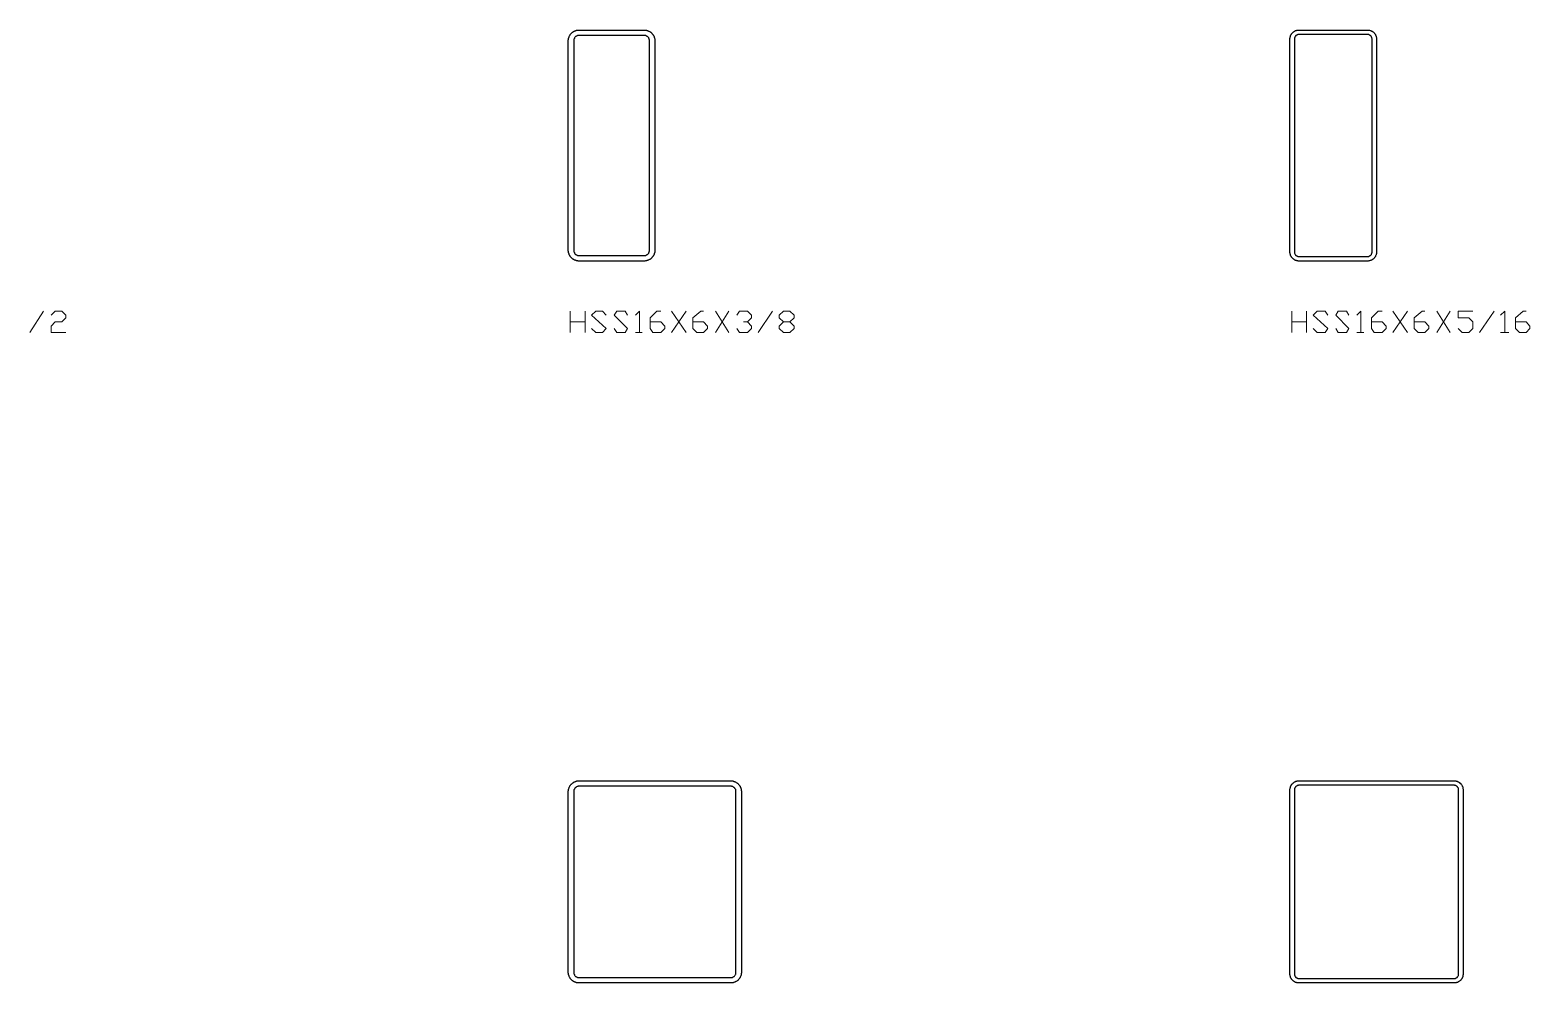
# Model space of a CAD drawing. Header units: inches. Extents: x 0 to 975, y -1305 to 34.
# Drawn here: x 112.7 to 216.6, y -450 to -384 of the extents above; entities that cross this region are included whole.
import ezdxf

# ---------------------------------------------------------------- set-up
doc = ezdxf.new("R2010")
doc.units = ezdxf.units.IN
doc.header["$MEASUREMENT"] = 0
doc.layers.add('AISC_STEEL', color=7, linetype='Continuous')

msp = doc.modelspace()

# ---------------------------------------------------------------- linework, layer by layer
at = {"color": 3, "lineweight": 0}
for p, q in [((112.7, -404.96), (113.63, -403.48)), ((150.14, -404.96), (150.14, -403.48)), ((150.14, -404.22), (151.16, -404.22)), ((151.16, -403.48), (151.16, -404.96)), ((157.15, -403.48), (158.17, -404.96)), ((157.15, -404.96), (158.17, -403.48)), ((160.2, -403.48), (161.12, -404.96)), ((160.2, -404.96), (161.12, -403.48)), ((163.15, -404.96), (164.16, -403.48)), ((200.13, -404.96), (200.13, -403.48)), ((200.13, -404.22), (201.14, -404.22)), ((201.14, -403.48), (201.14, -404.96)), ((207.13, -403.48), (208.15, -404.96)), ((207.13, -404.96), (208.15, -403.48)), ((210.18, -403.48), (211.1, -404.96)), ((210.18, -404.96), (211.1, -403.48)), ((213.13, -404.96), (214.14, -403.48)), ((154.66, -404.96), (155.12, -404.96)), ((204.64, -404.96), (205.11, -404.96)), ((214.6, -404.96), (215.16, -404.96))]:
    msp.add_line(p, q, dxfattribs=at)
for points in [[(114.18, -403.76), (114.46, -403.48), (114.92, -403.48), (115.19, -403.76), (115.19, -403.94), (114.92, -404.22), (114.46, -404.22), (114.18, -404.5), (114.18, -404.96), (115.19, -404.96)], [(151.62, -404.68), (151.9, -404.96), (152.36, -404.96), (152.63, -404.68), (151.62, -403.76), (151.9, -403.48), (152.36, -403.48), (152.63, -403.76)], [(153.19, -404.68), (153.37, -404.96), (153.93, -404.96), (154.11, -404.68), (153.19, -403.76), (153.37, -403.48), (153.93, -403.48), (154.11, -403.76)], [(154.66, -403.76), (154.94, -403.48), (154.94, -404.96)], [(155.68, -404.22), (156.42, -404.22), (156.69, -404.5), (156.69, -404.68), (156.42, -404.96), (155.86, -404.96), (155.68, -404.68), (155.68, -403.94), (156.14, -403.48), (156.42, -403.48)], [(158.63, -404.22), (159.37, -404.22), (159.64, -404.5), (159.64, -404.68), (159.37, -404.96), (158.91, -404.96), (158.63, -404.68), (158.63, -403.94), (159.18, -403.48), (159.37, -403.48)], [(161.67, -403.76), (161.86, -403.48), (162.41, -403.48), (162.69, -403.76), (162.69, -403.94), (162.41, -404.22), (162.13, -404.22)], [(162.41, -404.22), (162.69, -404.5), (162.69, -404.68), (162.41, -404.96), (161.86, -404.96), (161.67, -404.68)], [(165.36, -404.22), (165.64, -404.5), (165.64, -404.68), (165.36, -404.96), (164.9, -404.96), (164.62, -404.68), (164.62, -404.5), (164.9, -404.22), (165.36, -404.22), (165.64, -403.94), (165.64, -403.76), (165.36, -403.48), (164.9, -403.48), (164.62, -403.76), (164.62, -403.94), (164.9, -404.22)], [(201.6, -404.68), (201.88, -404.96), (202.43, -404.96), (202.62, -404.68), (201.6, -403.76), (201.88, -403.48), (202.43, -403.48), (202.62, -403.76)], [(203.17, -404.68), (203.35, -404.96), (203.91, -404.96), (204.09, -404.68), (203.17, -403.76), (203.35, -403.48), (203.91, -403.48), (204.09, -403.76)], [(204.64, -403.76), (204.92, -403.48), (204.92, -404.96)], [(205.66, -404.22), (206.4, -404.22), (206.67, -404.5), (206.67, -404.68), (206.4, -404.96), (205.84, -404.96), (205.66, -404.68), (205.66, -403.94), (206.12, -403.48), (206.4, -403.48)], [(208.61, -404.22), (209.35, -404.22), (209.62, -404.5), (209.62, -404.68), (209.35, -404.96), (208.89, -404.96), (208.61, -404.68), (208.61, -403.94), (209.16, -403.48), (209.35, -403.48)], [(211.65, -404.68), (211.93, -404.96), (212.39, -404.96), (212.67, -404.68), (212.67, -404.22), (212.39, -403.94), (211.65, -403.94), (211.65, -403.48), (212.67, -403.48)], [(214.6, -403.76), (214.88, -403.48), (214.88, -404.96)], [(215.62, -404.22), (216.36, -404.22), (216.63, -404.5), (216.63, -404.68), (216.36, -404.96), (215.9, -404.96), (215.62, -404.68), (215.62, -403.94), (216.17, -403.48), (216.36, -403.48)]]:
    msp.add_lwpolyline(points, dxfattribs=at)
at = {"layer": 'AISC_STEEL'}
for points in [[(155.25, -384), (155.28, -384), (155.31, -384), (155.34, -384.01), (155.37, -384.01), (155.4, -384.01), (155.43, -384.02), (155.45, -384.03), (155.48, -384.04), (155.51, -384.05), (155.54, -384.06), (155.56, -384.07), (155.59, -384.08), (155.62, -384.1), (155.64, -384.11), (155.67, -384.13), (155.69, -384.14), (155.71, -384.16), (155.74, -384.18), (155.76, -384.2), (155.78, -384.22), (155.8, -384.24), (155.82, -384.26), (155.84, -384.29), (155.86, -384.31), (155.87, -384.33), (155.89, -384.36), (155.9, -384.38), (155.92, -384.41), (155.93, -384.44), (155.94, -384.46), (155.95, -384.49), (155.96, -384.52), (155.97, -384.55), (155.98, -384.57), (155.99, -384.6), (155.99, -384.63), (155.99, -384.66), (156, -384.69), (156, -384.72), (156, -384.75), (156, -399.25), (156, -399.28), (156, -399.31), (155.99, -399.34), (155.99, -399.37), (155.99, -399.4), (155.98, -399.43), (155.97, -399.45), (155.96, -399.48), (155.95, -399.51), (155.94, -399.54), (155.93, -399.56), (155.92, -399.59), (155.9, -399.62), (155.89, -399.64), (155.87, -399.67), (155.86, -399.69), (155.84, -399.71), (155.82, -399.74), (155.8, -399.76), (155.78, -399.78), (155.76, -399.8), (155.74, -399.82), (155.71, -399.84), (155.69, -399.86), (155.67, -399.87), (155.64, -399.89), (155.62, -399.9), (155.59, -399.92), (155.56, -399.93), (155.54, -399.94), (155.51, -399.95), (155.48, -399.96), (155.45, -399.97), (155.43, -399.98), (155.4, -399.99), (155.37, -399.99), (155.34, -399.99), (155.31, -400), (155.28, -400), (155.25, -400), (150.75, -400), (150.72, -400), (150.69, -400), (150.66, -399.99), (150.63, -399.99), (150.6, -399.99), (150.57, -399.98), (150.55, -399.97), (150.52, -399.96), (150.49, -399.95), (150.46, -399.94), (150.44, -399.93), (150.41, -399.92), (150.38, -399.9), (150.36, -399.89), (150.33, -399.87), (150.31, -399.86), (150.29, -399.84), (150.26, -399.82), (150.24, -399.8), (150.22, -399.78), (150.2, -399.76), (150.18, -399.74), (150.16, -399.71), (150.14, -399.69), (150.13, -399.67), (150.11, -399.64), (150.1, -399.62), (150.08, -399.59), (150.07, -399.56), (150.06, -399.54), (150.05, -399.51), (150.04, -399.48), (150.03, -399.45), (150.02, -399.43), (150.01, -399.4), (150.01, -399.37), (150.01, -399.34), (150, -399.31), (150, -399.28), (150, -399.25), (150, -384.75), (150, -384.72), (150, -384.69), (150.01, -384.66), (150.01, -384.63), (150.01, -384.6), (150.02, -384.57), (150.03, -384.55), (150.04, -384.52), (150.05, -384.49), (150.06, -384.46), (150.07, -384.44), (150.08, -384.41), (150.1, -384.38), (150.11, -384.36), (150.13, -384.33), (150.14, -384.31), (150.16, -384.29), (150.18, -384.26), (150.2, -384.24), (150.22, -384.22), (150.24, -384.2), (150.26, -384.18), (150.29, -384.16), (150.31, -384.14), (150.33, -384.13), (150.36, -384.11), (150.38, -384.1), (150.41, -384.08), (150.44, -384.07), (150.46, -384.06), (150.49, -384.05), (150.52, -384.04), (150.55, -384.03), (150.57, -384.02), (150.6, -384.01), (150.63, -384.01), (150.66, -384.01), (150.69, -384), (150.72, -384), (150.75, -384)], [(150.75, -384.38), (150.72, -384.38), (150.69, -384.38), (150.66, -384.39), (150.63, -384.39), (150.61, -384.4), (150.58, -384.42), (150.55, -384.43), (150.53, -384.45), (150.51, -384.46), (150.48, -384.48), (150.46, -384.51), (150.45, -384.53), (150.43, -384.55), (150.42, -384.58), (150.4, -384.61), (150.39, -384.63), (150.39, -384.66), (150.38, -384.69), (150.38, -384.72), (150.38, -384.75), (150.38, -399.25), (150.38, -399.28), (150.38, -399.31), (150.39, -399.34), (150.39, -399.37), (150.4, -399.39), (150.42, -399.42), (150.43, -399.45), (150.45, -399.47), (150.46, -399.49), (150.48, -399.52), (150.51, -399.54), (150.53, -399.55), (150.55, -399.57), (150.58, -399.58), (150.61, -399.6), (150.63, -399.61), (150.66, -399.61), (150.69, -399.62), (150.72, -399.62), (150.75, -399.62), (155.25, -399.62), (155.28, -399.62), (155.31, -399.62), (155.34, -399.61), (155.37, -399.61), (155.39, -399.6), (155.42, -399.58), (155.45, -399.57), (155.47, -399.55), (155.49, -399.54), (155.52, -399.52), (155.54, -399.49), (155.55, -399.47), (155.57, -399.45), (155.58, -399.42), (155.6, -399.39), (155.61, -399.37), (155.61, -399.34), (155.62, -399.31), (155.62, -399.28), (155.62, -399.25), (155.62, -384.75), (155.62, -384.72), (155.62, -384.69), (155.61, -384.66), (155.61, -384.63), (155.6, -384.61), (155.58, -384.58), (155.57, -384.55), (155.55, -384.53), (155.54, -384.51), (155.52, -384.48), (155.49, -384.46), (155.47, -384.45), (155.45, -384.43), (155.42, -384.42), (155.39, -384.4), (155.37, -384.39), (155.34, -384.39), (155.31, -384.38), (155.28, -384.38), (155.25, -384.38)], [(205.38, -384), (205.4, -384), (205.43, -384), (205.46, -384.01), (205.49, -384.01), (205.52, -384.02), (205.55, -384.03), (205.58, -384.03), (205.61, -384.04), (205.63, -384.06), (205.66, -384.07), (205.69, -384.08), (205.71, -384.1), (205.74, -384.12), (205.76, -384.13), (205.78, -384.15), (205.81, -384.17), (205.83, -384.19), (205.85, -384.22), (205.87, -384.24), (205.88, -384.26), (205.9, -384.29), (205.92, -384.31), (205.93, -384.34), (205.94, -384.37), (205.96, -384.39), (205.97, -384.42), (205.97, -384.45), (205.98, -384.48), (205.99, -384.51), (205.99, -384.54), (206, -384.57), (206, -384.6), (206, -384.62), (206, -399.38), (206, -399.4), (206, -399.43), (205.99, -399.46), (205.99, -399.49), (205.98, -399.52), (205.97, -399.55), (205.97, -399.58), (205.96, -399.61), (205.94, -399.63), (205.93, -399.66), (205.92, -399.69), (205.9, -399.71), (205.88, -399.74), (205.87, -399.76), (205.85, -399.78), (205.83, -399.81), (205.81, -399.83), (205.78, -399.85), (205.76, -399.87), (205.74, -399.88), (205.71, -399.9), (205.69, -399.92), (205.66, -399.93), (205.63, -399.94), (205.61, -399.96), (205.58, -399.97), (205.55, -399.97), (205.52, -399.98), (205.49, -399.99), (205.46, -399.99), (205.43, -400), (205.4, -400), (205.38, -400), (200.62, -400), (200.6, -400), (200.57, -400), (200.54, -399.99), (200.51, -399.99), (200.48, -399.98), (200.45, -399.97), (200.42, -399.97), (200.39, -399.96), (200.37, -399.94), (200.34, -399.93), (200.31, -399.92), (200.29, -399.9), (200.26, -399.88), (200.24, -399.87), (200.22, -399.85), (200.19, -399.83), (200.17, -399.81), (200.15, -399.78), (200.13, -399.76), (200.12, -399.74), (200.1, -399.71), (200.08, -399.69), (200.07, -399.66), (200.06, -399.63), (200.04, -399.61), (200.03, -399.58), (200.03, -399.55), (200.02, -399.52), (200.01, -399.49), (200.01, -399.46), (200, -399.43), (200, -399.4), (200, -399.38), (200, -384.62), (200, -384.6), (200, -384.57), (200.01, -384.54), (200.01, -384.51), (200.02, -384.48), (200.03, -384.45), (200.03, -384.42), (200.04, -384.39), (200.06, -384.37), (200.07, -384.34), (200.08, -384.31), (200.1, -384.29), (200.12, -384.26), (200.13, -384.24), (200.15, -384.22), (200.17, -384.19), (200.19, -384.17), (200.22, -384.15), (200.24, -384.13), (200.26, -384.12), (200.29, -384.1), (200.31, -384.08), (200.34, -384.07), (200.37, -384.06), (200.39, -384.04), (200.42, -384.03), (200.45, -384.03), (200.48, -384.02), (200.51, -384.01), (200.54, -384.01), (200.57, -384), (200.6, -384), (200.62, -384)], [(200.62, -384.31), (200.6, -384.31), (200.57, -384.32), (200.54, -384.32), (200.51, -384.33), (200.49, -384.35), (200.46, -384.36), (200.44, -384.38), (200.41, -384.39), (200.39, -384.41), (200.38, -384.44), (200.36, -384.46), (200.35, -384.49), (200.33, -384.51), (200.32, -384.54), (200.32, -384.57), (200.31, -384.6), (200.31, -384.62), (200.31, -399.38), (200.31, -399.4), (200.32, -399.43), (200.32, -399.46), (200.33, -399.49), (200.35, -399.51), (200.36, -399.54), (200.38, -399.56), (200.39, -399.59), (200.41, -399.61), (200.44, -399.62), (200.46, -399.64), (200.49, -399.65), (200.51, -399.67), (200.54, -399.68), (200.57, -399.68), (200.6, -399.69), (200.62, -399.69), (205.38, -399.69), (205.4, -399.69), (205.43, -399.68), (205.46, -399.68), (205.49, -399.67), (205.51, -399.65), (205.54, -399.64), (205.56, -399.62), (205.59, -399.61), (205.61, -399.59), (205.62, -399.56), (205.64, -399.54), (205.65, -399.51), (205.67, -399.49), (205.68, -399.46), (205.68, -399.43), (205.69, -399.4), (205.69, -399.38), (205.69, -384.62), (205.69, -384.6), (205.68, -384.57), (205.68, -384.54), (205.67, -384.51), (205.65, -384.49), (205.64, -384.46), (205.62, -384.44), (205.61, -384.41), (205.59, -384.39), (205.56, -384.38), (205.54, -384.36), (205.51, -384.35), (205.49, -384.33), (205.46, -384.32), (205.43, -384.32), (205.4, -384.31), (205.38, -384.31)], [(161.25, -436), (161.28, -436), (161.31, -436), (161.34, -436.01), (161.37, -436.01), (161.4, -436.01), (161.43, -436.02), (161.45, -436.03), (161.48, -436.04), (161.51, -436.05), (161.54, -436.06), (161.56, -436.07), (161.59, -436.08), (161.62, -436.1), (161.64, -436.11), (161.67, -436.13), (161.69, -436.14), (161.71, -436.16), (161.74, -436.18), (161.76, -436.2), (161.78, -436.22), (161.8, -436.24), (161.82, -436.26), (161.84, -436.29), (161.86, -436.31), (161.87, -436.33), (161.89, -436.36), (161.9, -436.38), (161.92, -436.41), (161.93, -436.44), (161.94, -436.46), (161.95, -436.49), (161.96, -436.52), (161.97, -436.55), (161.98, -436.57), (161.99, -436.6), (161.99, -436.63), (161.99, -436.66), (162, -436.69), (162, -436.72), (162, -436.75), (162, -449.25), (162, -449.28), (162, -449.31), (161.99, -449.34), (161.99, -449.37), (161.99, -449.4), (161.98, -449.43), (161.97, -449.45), (161.96, -449.48), (161.95, -449.51), (161.94, -449.54), (161.93, -449.56), (161.92, -449.59), (161.9, -449.62), (161.89, -449.64), (161.87, -449.67), (161.86, -449.69), (161.84, -449.71), (161.82, -449.74), (161.8, -449.76), (161.78, -449.78), (161.76, -449.8), (161.74, -449.82), (161.71, -449.84), (161.69, -449.86), (161.67, -449.87), (161.64, -449.89), (161.62, -449.9), (161.59, -449.92), (161.56, -449.93), (161.54, -449.94), (161.51, -449.95), (161.48, -449.96), (161.45, -449.97), (161.43, -449.98), (161.4, -449.99), (161.37, -449.99), (161.34, -449.99), (161.31, -450), (161.28, -450), (161.25, -450), (150.75, -450), (150.72, -450), (150.69, -450), (150.66, -449.99), (150.63, -449.99), (150.6, -449.99), (150.57, -449.98), (150.55, -449.97), (150.52, -449.96), (150.49, -449.95), (150.46, -449.94), (150.44, -449.93), (150.41, -449.92), (150.38, -449.9), (150.36, -449.89), (150.33, -449.87), (150.31, -449.86), (150.29, -449.84), (150.26, -449.82), (150.24, -449.8), (150.22, -449.78), (150.2, -449.76), (150.18, -449.74), (150.16, -449.71), (150.14, -449.69), (150.13, -449.67), (150.11, -449.64), (150.1, -449.62), (150.08, -449.59), (150.07, -449.56), (150.06, -449.54), (150.05, -449.51), (150.04, -449.48), (150.03, -449.45), (150.02, -449.43), (150.01, -449.4), (150.01, -449.37), (150.01, -449.34), (150, -449.31), (150, -449.28), (150, -449.25), (150, -436.75), (150, -436.72), (150, -436.69), (150.01, -436.66), (150.01, -436.63), (150.01, -436.6), (150.02, -436.57), (150.03, -436.55), (150.04, -436.52), (150.05, -436.49), (150.06, -436.46), (150.07, -436.44), (150.08, -436.41), (150.1, -436.38), (150.11, -436.36), (150.13, -436.33), (150.14, -436.31), (150.16, -436.29), (150.18, -436.26), (150.2, -436.24), (150.22, -436.22), (150.24, -436.2), (150.26, -436.18), (150.29, -436.16), (150.31, -436.14), (150.33, -436.13), (150.36, -436.11), (150.38, -436.1), (150.41, -436.08), (150.44, -436.07), (150.46, -436.06), (150.49, -436.05), (150.52, -436.04), (150.55, -436.03), (150.57, -436.02), (150.6, -436.01), (150.63, -436.01), (150.66, -436.01), (150.69, -436), (150.72, -436), (150.75, -436)], [(150.75, -436.38), (150.72, -436.38), (150.69, -436.38), (150.66, -436.39), (150.63, -436.39), (150.61, -436.4), (150.58, -436.42), (150.55, -436.43), (150.53, -436.45), (150.51, -436.46), (150.48, -436.48), (150.46, -436.51), (150.45, -436.53), (150.43, -436.55), (150.42, -436.58), (150.4, -436.61), (150.39, -436.63), (150.39, -436.66), (150.38, -436.69), (150.38, -436.72), (150.38, -436.75), (150.38, -449.25), (150.38, -449.28), (150.38, -449.31), (150.39, -449.34), (150.39, -449.37), (150.4, -449.39), (150.42, -449.42), (150.43, -449.45), (150.45, -449.47), (150.46, -449.49), (150.48, -449.52), (150.51, -449.54), (150.53, -449.55), (150.55, -449.57), (150.58, -449.58), (150.61, -449.6), (150.63, -449.61), (150.66, -449.61), (150.69, -449.62), (150.72, -449.62), (150.75, -449.62), (161.25, -449.62), (161.28, -449.62), (161.31, -449.62), (161.34, -449.61), (161.37, -449.61), (161.39, -449.6), (161.42, -449.58), (161.45, -449.57), (161.47, -449.55), (161.49, -449.54), (161.52, -449.52), (161.54, -449.49), (161.55, -449.47), (161.57, -449.45), (161.58, -449.42), (161.6, -449.39), (161.61, -449.37), (161.61, -449.34), (161.62, -449.31), (161.62, -449.28), (161.62, -449.25), (161.62, -436.75), (161.62, -436.72), (161.62, -436.69), (161.61, -436.66), (161.61, -436.63), (161.6, -436.61), (161.58, -436.58), (161.57, -436.55), (161.55, -436.53), (161.54, -436.51), (161.52, -436.48), (161.49, -436.46), (161.47, -436.45), (161.45, -436.43), (161.42, -436.42), (161.39, -436.4), (161.37, -436.39), (161.34, -436.39), (161.31, -436.38), (161.28, -436.38), (161.25, -436.38)], [(211.38, -436), (211.4, -436), (211.43, -436), (211.46, -436.01), (211.49, -436.01), (211.52, -436.02), (211.55, -436.03), (211.58, -436.03), (211.61, -436.04), (211.63, -436.06), (211.66, -436.07), (211.69, -436.08), (211.71, -436.1), (211.74, -436.12), (211.76, -436.13), (211.78, -436.15), (211.81, -436.17), (211.83, -436.19), (211.85, -436.22), (211.87, -436.24), (211.88, -436.26), (211.9, -436.29), (211.92, -436.31), (211.93, -436.34), (211.94, -436.37), (211.96, -436.39), (211.97, -436.42), (211.97, -436.45), (211.98, -436.48), (211.99, -436.51), (211.99, -436.54), (212, -436.57), (212, -436.6), (212, -436.62), (212, -449.38), (212, -449.4), (212, -449.43), (211.99, -449.46), (211.99, -449.49), (211.98, -449.52), (211.97, -449.55), (211.97, -449.58), (211.96, -449.61), (211.94, -449.63), (211.93, -449.66), (211.92, -449.69), (211.9, -449.71), (211.88, -449.74), (211.87, -449.76), (211.85, -449.78), (211.83, -449.81), (211.81, -449.83), (211.78, -449.85), (211.76, -449.87), (211.74, -449.88), (211.71, -449.9), (211.69, -449.92), (211.66, -449.93), (211.63, -449.94), (211.61, -449.96), (211.58, -449.97), (211.55, -449.97), (211.52, -449.98), (211.49, -449.99), (211.46, -449.99), (211.43, -450), (211.4, -450), (211.38, -450), (200.62, -450), (200.6, -450), (200.57, -450), (200.54, -449.99), (200.51, -449.99), (200.48, -449.98), (200.45, -449.97), (200.42, -449.97), (200.39, -449.96), (200.37, -449.94), (200.34, -449.93), (200.31, -449.92), (200.29, -449.9), (200.26, -449.88), (200.24, -449.87), (200.22, -449.85), (200.19, -449.83), (200.17, -449.81), (200.15, -449.78), (200.13, -449.76), (200.12, -449.74), (200.1, -449.71), (200.08, -449.69), (200.07, -449.66), (200.06, -449.63), (200.04, -449.61), (200.03, -449.58), (200.03, -449.55), (200.02, -449.52), (200.01, -449.49), (200.01, -449.46), (200, -449.43), (200, -449.4), (200, -449.38), (200, -436.62), (200, -436.6), (200, -436.57), (200.01, -436.54), (200.01, -436.51), (200.02, -436.48), (200.03, -436.45), (200.03, -436.42), (200.04, -436.39), (200.06, -436.37), (200.07, -436.34), (200.08, -436.31), (200.1, -436.29), (200.12, -436.26), (200.13, -436.24), (200.15, -436.22), (200.17, -436.19), (200.19, -436.17), (200.22, -436.15), (200.24, -436.13), (200.26, -436.12), (200.29, -436.1), (200.31, -436.08), (200.34, -436.07), (200.37, -436.06), (200.39, -436.04), (200.42, -436.03), (200.45, -436.03), (200.48, -436.02), (200.51, -436.01), (200.54, -436.01), (200.57, -436), (200.6, -436), (200.62, -436)], [(200.62, -436.31), (200.6, -436.31), (200.57, -436.32), (200.54, -436.32), (200.51, -436.33), (200.49, -436.35), (200.46, -436.36), (200.44, -436.38), (200.41, -436.39), (200.39, -436.41), (200.38, -436.44), (200.36, -436.46), (200.35, -436.49), (200.33, -436.51), (200.32, -436.54), (200.32, -436.57), (200.31, -436.6), (200.31, -436.62), (200.31, -449.38), (200.31, -449.4), (200.32, -449.43), (200.32, -449.46), (200.33, -449.49), (200.35, -449.51), (200.36, -449.54), (200.38, -449.56), (200.39, -449.59), (200.41, -449.61), (200.44, -449.62), (200.46, -449.64), (200.49, -449.65), (200.51, -449.67), (200.54, -449.68), (200.57, -449.68), (200.6, -449.69), (200.62, -449.69), (211.38, -449.69), (211.4, -449.69), (211.43, -449.68), (211.46, -449.68), (211.49, -449.67), (211.51, -449.65), (211.54, -449.64), (211.56, -449.62), (211.59, -449.61), (211.61, -449.59), (211.62, -449.56), (211.64, -449.54), (211.65, -449.51), (211.67, -449.49), (211.68, -449.46), (211.68, -449.43), (211.69, -449.4), (211.69, -449.38), (211.69, -436.62), (211.69, -436.6), (211.68, -436.57), (211.68, -436.54), (211.67, -436.51), (211.65, -436.49), (211.64, -436.46), (211.62, -436.44), (211.61, -436.41), (211.59, -436.39), (211.56, -436.38), (211.54, -436.36), (211.51, -436.35), (211.49, -436.33), (211.46, -436.32), (211.43, -436.32), (211.4, -436.31), (211.38, -436.31)]]:
    msp.add_lwpolyline(points, close=True, dxfattribs=at)

doc.saveas('drawing.dxf')
